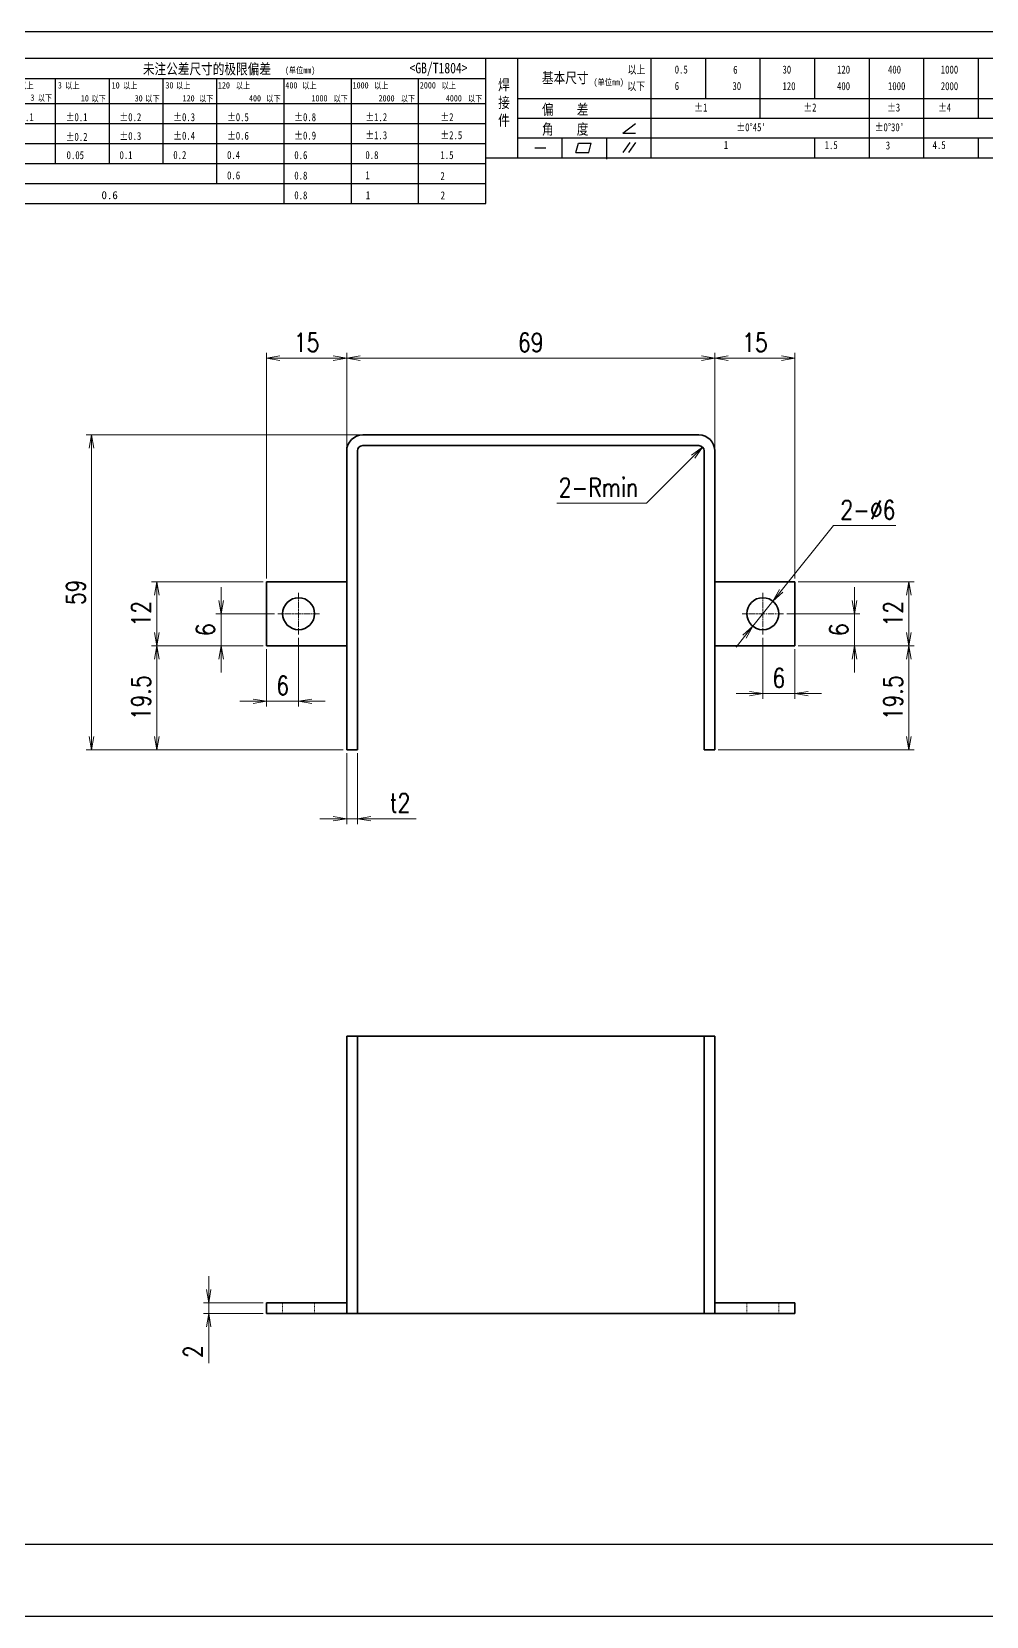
# Model space of a CAD drawing. Header units: millimetres. Extents: x 1201 to 11615, y -7347 to 2683.
# Drawn here: x 1414.3 to 1593.2, y -7347.5 to -7050.5 of the extents above; entities that cross this region are included whole.
import ezdxf

# ---------------------------------------------------------------- set-up
doc = ezdxf.new("R2010")
doc.units = ezdxf.units.MM
doc.linetypes.add('AM_ISO02W050x2', pattern=[3.75, 3, -0.75])
doc.linetypes.add('AM_ISO08W050x2', pattern=[9, 6, -0.75, 1.5, -0.75])
for name, color, linetype, lineweight in [('CENTER', 2, 'AM_ISO08W050x2', 15), ('DIM', 3, 'Continuous', 20), ('DRAWING', 7, 'Continuous', 35), ('HIDDEN', 1, 'AM_ISO02W050x2', 18), ('图框', 7, 'Continuous', 15)]:
    doc.layers.add(name, color=color, linetype=linetype, lineweight=lineweight)
doc.layers.add('图\\M+19E79\\M+195B6\\M+18E9A', color=7, linetype='Continuous')
doc.styles.add('DIM', font='romans.shx', dxfattribs={"width": 0.8, "bigfont": 'bigfont.shx'})
doc.styles.add('国标', font='simfang.ttf', dxfattribs={"width": 0.8})
doc.dimstyles.new('YH 1-1$0', dxfattribs={"dimtxt": 3.5, "dimasz": 2.5, "dimexe": 1, "dimexo": 0.625, "dimgap": 1.2, "dimtad": 1, "dimzin": 9, "dimdsep": 46, "dimtxsty": 'DIM', "dimblk": 'OPEN', "dimcen": 0, "dimclrd": 8, "dimclre": 8, "dimclrt": 2, "dimazin": 2, "dimtfac": 0.5, "dimtmove": 0, "dimatfit": 3, "dimldrblk": 'OPEN', "dimfxl": 0, "dimtolj": 1, "dimlwd": 13, "dimlwe": 13, "dimarcsym": 0})
doc.dimstyles.new('YH 1-1$3', dxfattribs={"dimtxt": 3.5, "dimasz": 2.5, "dimexe": 1, "dimexo": 0.625, "dimgap": 1.2, "dimtad": 1, "dimtoh": 1, "dimzin": 9, "dimdsep": 46, "dimtxsty": 'DIM', "dimblk": 'OPEN', "dimcen": 0, "dimclrd": 8, "dimclre": 8, "dimclrt": 2, "dimazin": 2, "dimtfac": 0.5, "dimtmove": 0, "dimatfit": 3, "dimldrblk": 'OPEN', "dimfxl": 0, "dimtolj": 1, "dimlwd": 13, "dimlwe": 13, "dimarcsym": 0})
doc.dimstyles.new('YH 1-1$4', dxfattribs={"dimtxt": 3.5, "dimasz": 2.5, "dimexe": 1, "dimexo": 0.625, "dimgap": 1.2, "dimtad": 1, "dimtoh": 1, "dimzin": 9, "dimdsep": 46, "dimtxsty": 'DIM', "dimblk": 'OPEN', "dimcen": 0, "dimclrd": 8, "dimclre": 8, "dimclrt": 2, "dimazin": 2, "dimtfac": 0.5, "dimtmove": 0, "dimatfit": 3, "dimldrblk": 'OPEN', "dimfxl": 0, "dimtolj": 1, "dimlwd": 13, "dimlwe": 13, "dimarcsym": 0})

# ---------------------------------------------------------------- blocks, each defined once
blk = doc.blocks.new('GZDEH零件A3图框V01版')
at = {"layer": 'Defpoints', "linetype": 'Continuous'}
for p, q in [((3277.49, -1549.46), (2857.49, -1549.46)), ((2857.49, -1846.46), (3277.49, -1846.46))]:
    blk.add_line(p, q, dxfattribs=at)
at = {"layer": '图\\M+19E79\\M+195B6\\M+18E9A', "linetype": 'Continuous', "lineweight": 30}
for p, q in [((3272.49, -1554.46), (2882.49, -1554.46)), ((2882.49, -1832.96), (3272.49, -1832.96))]:
    blk.add_line(p, q, dxfattribs=at)
at = {"layer": '图\\M+19E79\\M+195B6\\M+18E9A', "color": 9}
for p, q in [((2990.09, -1581.67), (2990.09, -1554.46)), ((2996.09, -1573.08), (2996.09, -1554.46)), ((3021.09, -1561.98), (3021.09, -1554.46)), ((3031.31, -1561.98), (3031.31, -1554.46)), ((3041.53, -1561.98), (3041.53, -1554.46)), ((3051.75, -1561.98), (3051.75, -1554.46)), ((3061.98, -1561.98), (3061.98, -1554.46)), ((3072.2, -1561.98), (3072.2, -1554.46)), ((3082.42, -1561.98), (3082.42, -1554.46)), ((2899.37, -1558.24), (2990.09, -1558.24)), ((2909.45, -1574.17), (2909.45, -1558.24)), ((2919.53, -1574.17), (2919.53, -1558.24)), ((2929.61, -1574.17), (2929.61, -1558.24)), ((2939.69, -1577.92), (2939.69, -1558.24)), ((2952.29, -1581.67), (2952.29, -1558.24)), ((2964.89, -1581.67), (2964.89, -1558.24)), ((2977.49, -1581.67), (2977.49, -1558.24)), ((2996.09, -1561.98), (3113.09, -1561.98)), ((3021.09, -1573.08), (3021.09, -1561.98)), ((3041.53, -1565.68), (3041.53, -1561.98)), ((3061.98, -1573.08), (3061.98, -1561.98)), ((3072.2, -1573.08), (3072.2, -1561.98)), ((3082.42, -1565.68), (3082.42, -1561.98)), ((2882.49, -1562.92), (2990.09, -1562.92)), ((2882.49, -1566.67), (2990.09, -1566.67)), ((2996.09, -1565.68), (3113.09, -1565.68)), ((3015.75, -1568.51), (3018.15, -1566.66)), ((2882.49, -1570.42), (2990.09, -1570.42)), ((2996.09, -1569.38), (3113.09, -1569.38)), ((3004.42, -1573.08), (3004.42, -1569.38)), ((3006.97, -1572.12), (3007.45, -1570.33)), ((3007.45, -1570.33), (3009.86, -1570.33)), ((3009.39, -1572.12), (3009.86, -1570.33)), ((3012.75, -1573.08), (3012.75, -1569.38)), ((3015.75, -1568.51), (3018.15, -1568.51)), ((3015.81, -1572.12), (3017.15, -1570.26)), ((3016.89, -1572.12), (3018.23, -1570.26)), ((3051.75, -1573.08), (3051.75, -1569.38)), ((3082.42, -1573.08), (3082.42, -1569.48)), ((2990.09, -1573.08), (3113.09, -1573.08)), ((2999.26, -1571.23), (3001.32, -1571.23)), ((3006.97, -1572.12), (3009.39, -1572.12)), ((3012.75, -1573.33), (3012.75, -1573.08)), ((2882.49, -1574.17), (2990.09, -1574.17)), ((2882.49, -1577.92), (2990.09, -1577.92)), ((2882.49, -1581.67), (2990.09, -1581.67))]:
    blk.add_line(p, q, dxfattribs=at)
at = {"layer": '图\\M+19E79\\M+195B6\\M+18E9A', "color": 9, "style": '国标', "width": 0.8}
for s, height, p in [('未注公差尺寸的极限偏差', 2, (2925.81, -1557.44)), ('<GB/T1804>', 2, (2975.78, -1557.27)), ('以上', 1.5, (3016.64, -1557.33)), ('0.5', 1.5, (3025.49, -1557.3)), ('6', 1.5, (3036.45, -1557.34)), ('30', 1.5, (3045.69, -1557.31)), ('120', 1.5, (3055.91, -1557.31)), ('400', 1.5, (3065.46, -1557.31)), ('1000', 1.5, (3075.36, -1557.31)), ('30', 1.2, (2930.04, -1560.11)), ('基本尺寸', 2, (3000.6, -1559.1)), ('以下', 1.5, (3016.58, -1560.43)), ('6', 1.5, (3025.49, -1560.38)), ('30', 1.5, (3036.31, -1560.39)), ('120', 1.5, (3045.69, -1560.41)), ('400', 1.5, (3055.91, -1560.41)), ('1000', 1.5, (3065.46, -1560.41)), ('2000', 1.5, (3075.36, -1560.41)), ('±0.1', 1.5, (2901.27, -1566.23)), ('±0.1', 1.5, (2911.35, -1566.23)), ('±0.2', 1.5, (2921.43, -1566.23)), ('±0.3', 1.5, (2931.51, -1566.23)), ('±0.5', 1.5, (2941.59, -1566.23)), ('±0.8', 1.5, (2954.19, -1566.23)), ('±1.2', 1.5, (2967.51, -1566.23)), ('±2', 1.5, (2981.58, -1566.23)), ('偏    差', 2, (3000.6, -1565.04)), ('±1', 1.5, (3029.16, -1564.42)), ('±2', 1.5, (3049.61, -1564.42)), ('±3', 1.5, (3065.3, -1564.42)), ('±4', 1.5, (3074.85, -1564.42)), ('±0.3', 1.5, (2921.43, -1569.77)), ('±0.4', 1.5, (2931.51, -1569.71)), ('±0.6', 1.5, (2941.59, -1569.71)), ('±0.9', 1.5, (2954.19, -1569.68)), ('±1.3', 1.5, (2967.51, -1569.62)), ('±2.5', 1.5, (2981.58, -1569.61)), ('角    度', 2, (3000.6, -1568.74)), ("±0%%D45'", 1.5, (3037.06, -1568.12)), ("±0%%D30'", 1.5, (3062.98, -1568.12)), ('±0.2', 1.5, (2911.35, -1569.92)), ('1', 1.5, (3034.69, -1571.43)), ('1.5', 1.5, (3053.59, -1571.46)), ('3', 1.5, (3065.05, -1571.53)), ('4.5', 1.5, (3073.82, -1571.46)), ('0.1', 1.5, (2921.43, -1573.34)), ('0.2', 1.5, (2931.51, -1573.33)), ('0.4', 1.5, (2941.59, -1573.33)), ('0.6', 1.5, (2954.19, -1573.35)), ('0.8', 1.5, (2967.51, -1573.33)), ('1.5', 1.5, (2981.58, -1573.34)), ('0.6', 1.5, (2941.59, -1577.14)), ('0.8', 1.5, (2954.19, -1577.17)), ('1', 1.5, (2967.51, -1577.12)), ('2', 1.5, (2981.58, -1577.26)), ('0.8', 1.5, (2954.19, -1580.87)), ('1', 1.5, (2967.59, -1580.86)), ('2', 1.5, (2981.62, -1580.89))]:
    blk.add_text(s, height=height, dxfattribs=at).set_placement(p)
at = {"layer": '图\\M+19E79\\M+195B6\\M+18E9A', "color": 9, "lineweight": 15, "style": '国标', "width": 0.8}
for s, p in [('(单位mm)', (2952.44, -1557.27)), ('以上', (2902.64, -1560.16)), ('3', (2909.88, -1560.11)), ('以上', (2911.25, -1560.16)), ('10', (2919.96, -1560.11)), ('以上', (2922.09, -1560.16)), ('以上', (2932.02, -1560.16)), ('120', (2939.88, -1560.11)), ('以上', (2943.21, -1560.16)), ('400', (2952.52, -1560.11)), ('以上', (2955.68, -1560.16)), ('1000', (2965.12, -1560.11)), ('以上', (2969.16, -1560.16)), ('2000', (2977.72, -1560.11)), ('以上', (2981.8, -1560.16)), ('(单位mm)', (3010.27, -1559.51)), ('3', (2904.73, -1562.41)), ('以下', (2906.1, -1562.46)), ('10', (2914.19, -1562.54)), ('以下', (2916.18, -1562.59)), ('30', (2924.27, -1562.54)), ('以下', (2926.26, -1562.59)), ('120', (2933.26, -1562.54)), ('以下', (2936.34, -1562.59)), ('400', (2945.7, -1562.54)), ('以下', (2948.94, -1562.59)), ('1000', (2957.41, -1562.54)), ('以下', (2961.54, -1562.59)), ('2000', (2969.99, -1562.54)), ('以下', (2974.14, -1562.59)), ('4000', (2982.59, -1562.54)), ('以下', (2986.74, -1562.59))]:
    blk.add_text(s, height=1.2, dxfattribs=at).set_placement(p)
at = {"layer": '图\\M+19E79\\M+195B6\\M+18E9A', "color": 9, "lineweight": 13, "style": '国标'}
blk.add_text('0.6', height=1.5, dxfattribs=at).set_placement((2918.05, -1580.85))
at = {"layer": '图\\M+19E79\\M+195B6\\M+18E9A', "color": 9, "insert": (2992.39, -1558.41), "char_height": 2, "width": 3.1877, "attachment_point": 1, "style": '国标'}
blk.add_mtext('焊\\P接\\P件', dxfattribs=at)
at = {"layer": '图\\M+19E79\\M+195B6\\M+18E9A', "color": 9, "insert": (2911.51, -1573.37), "char_height": 1.5, "attachment_point": 7, "style": '国标'}
blk.add_mtext_dynamic_manual_height_columns('0.05', width=5.1982, gutter_width=12.5, heights=[0], dxfattribs=at)
blk = doc.blocks.new('_Open')
at = {"color": 0, "linetype": 'ByBlock', "lineweight": -2}
for p, q in [((-1, 0.17), (0, 0)), ((-1, -0.17), (0, 0)), ((0, 0), (-1, 0))]:
    blk.add_line(p, q, dxfattribs=at)
blk = doc.blocks.new('*D791')
at = {"layer": 'Defpoints', "color": 0, "ltscale": 2, "transparency": 16777216}
for p in [(1473.36, -7111.66), (1473.36, -7129.06), (1458.36, -7153.56)]:
    blk.add_point(p, dxfattribs=at)
at = {"layer": 'DIM', "color": 8, "lineweight": 13, "ltscale": 2, "transparency": 16777216}
for p, q in [((1458.36, -7152.93), (1458.36, -7110.66)), ((1460.86, -7111.66), (1470.86, -7111.66)), ((1473.36, -7128.43), (1473.36, -7110.66))]:
    blk.add_line(p, q, dxfattribs=at)
at = {"layer": 'DIM', "color": 8, "lineweight": 13, "ltscale": 2, "transparency": 16777216, "xscale": 2.5, "yscale": 2.5, "zscale": 2.5, "rotation": 180}
blk.add_blockref('_Open', (1458.36, -7111.66), dxfattribs=at)
at = {"layer": 'DIM', "color": 8, "lineweight": 13, "ltscale": 2, "transparency": 16777216, "xscale": 2.5, "yscale": 2.5, "zscale": 2.5}
blk.add_blockref('_Open', (1473.36, -7111.66), dxfattribs=at)
at = {"layer": 'DIM', "color": 2, "ltscale": 2, "transparency": 16777216, "insert": (1465.86, -7108.71), "char_height": 3.5, "attachment_point": 5, "style": 'DIM'}
blk.add_mtext('\\A1;15', dxfattribs=at)
blk = doc.blocks.new('*D792')
at = {"layer": 'Defpoints', "color": 0, "ltscale": 2, "transparency": 16777216}
for p in [(1542.36, -7111.66), (1473.36, -7129.06), (1542.36, -7129.06)]:
    blk.add_point(p, dxfattribs=at)
at = {"layer": 'DIM', "color": 8, "lineweight": 13, "ltscale": 2, "transparency": 16777216}
for p, q in [((1473.36, -7128.43), (1473.36, -7110.66)), ((1475.86, -7111.66), (1539.86, -7111.66)), ((1542.36, -7128.43), (1542.36, -7110.66))]:
    blk.add_line(p, q, dxfattribs=at)
at = {"layer": 'DIM', "color": 8, "lineweight": 13, "ltscale": 2, "transparency": 16777216, "xscale": 2.5, "yscale": 2.5, "zscale": 2.5, "rotation": 180}
blk.add_blockref('_Open', (1473.36, -7111.66), dxfattribs=at)
at = {"layer": 'DIM', "color": 8, "lineweight": 13, "ltscale": 2, "transparency": 16777216, "xscale": 2.5, "yscale": 2.5, "zscale": 2.5}
blk.add_blockref('_Open', (1542.36, -7111.66), dxfattribs=at)
at = {"layer": 'DIM', "color": 2, "ltscale": 2, "transparency": 16777216, "insert": (1507.86, -7108.71), "char_height": 3.5, "attachment_point": 5, "style": 'DIM'}
blk.add_mtext('\\A1;69', dxfattribs=at)
blk = doc.blocks.new('*D793')
at = {"layer": 'Defpoints', "color": 0, "ltscale": 2, "transparency": 16777216}
for p in [(1557.36, -7111.66), (1542.36, -7129.06), (1557.36, -7153.56)]:
    blk.add_point(p, dxfattribs=at)
at = {"layer": 'DIM', "color": 8, "lineweight": 13, "ltscale": 2, "transparency": 16777216}
for p, q in [((1542.36, -7128.43), (1542.36, -7110.66)), ((1544.86, -7111.66), (1554.86, -7111.66)), ((1557.36, -7152.93), (1557.36, -7110.66))]:
    blk.add_line(p, q, dxfattribs=at)
at = {"layer": 'DIM', "color": 8, "lineweight": 13, "ltscale": 2, "transparency": 16777216, "xscale": 2.5, "yscale": 2.5, "zscale": 2.5, "rotation": 180}
blk.add_blockref('_Open', (1542.36, -7111.66), dxfattribs=at)
at = {"layer": 'DIM', "color": 8, "lineweight": 13, "ltscale": 2, "transparency": 16777216, "xscale": 2.5, "yscale": 2.5, "zscale": 2.5}
blk.add_blockref('_Open', (1557.36, -7111.66), dxfattribs=at)
at = {"layer": 'DIM', "color": 2, "ltscale": 2, "transparency": 16777216, "insert": (1549.86, -7108.71), "char_height": 3.5, "attachment_point": 5, "style": 'DIM'}
blk.add_mtext('\\A1;15', dxfattribs=at)
blk = doc.blocks.new('*D794')
at = {"layer": 'Defpoints', "color": 0, "ltscale": 2, "transparency": 16777216}
for p in [(1458.36, -7153.56), (1437.78, -7165.56), (1458.36, -7165.56)]:
    blk.add_point(p, dxfattribs=at)
at = {"layer": 'DIM', "color": 8, "lineweight": 13, "ltscale": 2, "transparency": 16777216}
for p, q in [((1457.73, -7153.56), (1436.78, -7153.56)), ((1437.78, -7156.06), (1437.78, -7163.06)), ((1457.73, -7165.56), (1436.78, -7165.56))]:
    blk.add_line(p, q, dxfattribs=at)
at = {"layer": 'DIM', "color": 8, "lineweight": 13, "ltscale": 2, "transparency": 16777216, "xscale": 2.5, "yscale": 2.5, "zscale": 2.5}
for p, rotation in [((1437.78, -7153.56), 90), ((1437.78, -7165.56), 270)]:
    blk.add_blockref('_Open', p, dxfattribs=dict(at, rotation=rotation))
at = {"layer": 'DIM', "color": 2, "ltscale": 2, "transparency": 16777216, "insert": (1434.83, -7159.56), "char_height": 3.5, "attachment_point": 5, "rotation": 90, "style": 'DIM'}
blk.add_mtext('\\A1;12', dxfattribs=at)
blk = doc.blocks.new('*D795')
at = {"layer": 'Defpoints', "color": 0, "ltscale": 2, "transparency": 16777216}
for p in [(1425.54, -7126.06), (1476.36, -7126.06), (1473.36, -7185.06)]:
    blk.add_point(p, dxfattribs=at)
at = {"layer": 'DIM', "color": 8, "lineweight": 13, "ltscale": 2, "transparency": 16777216}
for p, q in [((1475.73, -7126.06), (1424.54, -7126.06)), ((1425.54, -7182.56), (1425.54, -7128.56)), ((1472.73, -7185.06), (1424.54, -7185.06))]:
    blk.add_line(p, q, dxfattribs=at)
at = {"layer": 'DIM', "color": 8, "lineweight": 13, "ltscale": 2, "transparency": 16777216, "xscale": 2.5, "yscale": 2.5, "zscale": 2.5}
for p, rotation in [((1425.54, -7126.06), 90), ((1425.54, -7185.06), 270)]:
    blk.add_blockref('_Open', p, dxfattribs=dict(at, rotation=rotation))
at = {"layer": 'DIM', "color": 2, "ltscale": 2, "transparency": 16777216, "insert": (1422.59, -7155.56), "char_height": 3.5, "attachment_point": 5, "rotation": 90, "style": 'DIM'}
blk.add_mtext('\\A1;59', dxfattribs=at)
blk = doc.blocks.new('*D796')
at = {"layer": 'Defpoints', "color": 0, "ltscale": 2, "transparency": 16777216}
for p in [(1458.36, -7165.56), (1437.78, -7185.06), (1473.36, -7185.06)]:
    blk.add_point(p, dxfattribs=at)
at = {"layer": 'DIM', "color": 8, "lineweight": 13, "ltscale": 2, "transparency": 16777216}
for p, q in [((1457.73, -7165.56), (1436.78, -7165.56)), ((1437.78, -7168.06), (1437.78, -7182.56)), ((1472.73, -7185.06), (1436.78, -7185.06))]:
    blk.add_line(p, q, dxfattribs=at)
at = {"layer": 'DIM', "color": 8, "lineweight": 13, "ltscale": 2, "transparency": 16777216, "xscale": 2.5, "yscale": 2.5, "zscale": 2.5}
for p, rotation in [((1437.78, -7165.56), 90), ((1437.78, -7185.06), 270)]:
    blk.add_blockref('_Open', p, dxfattribs=dict(at, rotation=rotation))
at = {"layer": 'DIM', "color": 2, "ltscale": 2, "transparency": 16777216, "insert": (1434.83, -7175.31), "char_height": 3.5, "attachment_point": 5, "rotation": 90, "style": 'DIM'}
blk.add_mtext('\\A1;19.5', dxfattribs=at)
blk = doc.blocks.new('*D797')
at = {"layer": 'Defpoints', "color": 0, "ltscale": 2, "transparency": 16777216}
for p in [(1460.46, -7159.56), (1449.85, -7165.56), (1458.36, -7165.56)]:
    blk.add_point(p, dxfattribs=at)
at = {"layer": 'DIM', "color": 8, "lineweight": 13, "ltscale": 2, "transparency": 16777216}
for p, q in [((1449.85, -7157.06), (1449.85, -7154.56)), ((1459.83, -7159.56), (1448.85, -7159.56)), ((1449.85, -7159.56), (1449.85, -7165.56)), ((1457.73, -7165.56), (1448.85, -7165.56)), ((1449.85, -7168.06), (1449.85, -7170.56))]:
    blk.add_line(p, q, dxfattribs=at)
at = {"layer": 'DIM', "color": 8, "lineweight": 13, "ltscale": 2, "transparency": 16777216, "xscale": 2.5, "yscale": 2.5, "zscale": 2.5}
for p, rotation in [((1449.85, -7159.56), 270), ((1449.85, -7165.56), 90)]:
    blk.add_blockref('_Open', p, dxfattribs=dict(at, rotation=rotation))
at = {"layer": 'DIM', "color": 2, "ltscale": 2, "transparency": 16777216, "insert": (1446.9, -7162.56), "char_height": 3.5, "attachment_point": 5, "rotation": 90, "style": 'DIM'}
blk.add_mtext('\\A1;6', dxfattribs=at)
blk = doc.blocks.new('*D798')
at = {"layer": 'Defpoints', "color": 0, "ltscale": 2, "transparency": 16777216}
for p in [(1464.36, -7163.46), (1458.36, -7165.56), (1458.36, -7175.97)]:
    blk.add_point(p, dxfattribs=at)
at = {"layer": 'DIM', "color": 8, "lineweight": 13, "ltscale": 2, "transparency": 16777216}
for p, q in [((1458.36, -7166.18), (1458.36, -7176.97)), ((1464.36, -7164.08), (1464.36, -7176.97)), ((1455.86, -7175.97), (1453.36, -7175.97)), ((1464.36, -7175.97), (1458.36, -7175.97)), ((1466.86, -7175.97), (1469.36, -7175.97))]:
    blk.add_line(p, q, dxfattribs=at)
at = {"layer": 'DIM', "color": 8, "lineweight": 13, "ltscale": 2, "transparency": 16777216, "xscale": 2.5, "yscale": 2.5, "zscale": 2.5}
blk.add_blockref('_Open', (1458.36, -7175.97), dxfattribs=at)
at = {"layer": 'DIM', "color": 8, "lineweight": 13, "ltscale": 2, "transparency": 16777216, "xscale": 2.5, "yscale": 2.5, "zscale": 2.5, "rotation": 180}
blk.add_blockref('_Open', (1464.36, -7175.97), dxfattribs=at)
at = {"layer": 'DIM', "color": 2, "ltscale": 2, "transparency": 16777216, "insert": (1461.36, -7173.02), "char_height": 3.5, "attachment_point": 5, "style": 'DIM'}
blk.add_mtext('\\A1;6', dxfattribs=at)
blk = doc.blocks.new('*D799')
at = {"layer": 'Defpoints', "color": 0, "ltscale": 2, "transparency": 16777216}
for p in [(1557.36, -7165.56), (1542.36, -7185.06), (1578.72, -7185.06)]:
    blk.add_point(p, dxfattribs=at)
at = {"layer": 'DIM', "color": 8, "lineweight": 13, "ltscale": 2, "transparency": 16777216}
for p, q in [((1557.98, -7165.56), (1579.72, -7165.56)), ((1578.72, -7168.06), (1578.72, -7182.56)), ((1542.98, -7185.06), (1579.72, -7185.06))]:
    blk.add_line(p, q, dxfattribs=at)
at = {"layer": 'DIM', "color": 8, "lineweight": 13, "ltscale": 2, "transparency": 16777216, "xscale": 2.5, "yscale": 2.5, "zscale": 2.5}
for p, rotation in [((1578.72, -7165.56), 90), ((1578.72, -7185.06), 270)]:
    blk.add_blockref('_Open', p, dxfattribs=dict(at, rotation=rotation))
at = {"layer": 'DIM', "color": 2, "ltscale": 2, "transparency": 16777216, "insert": (1575.77, -7175.31), "char_height": 3.5, "attachment_point": 5, "rotation": 90, "style": 'DIM'}
blk.add_mtext('\\A1;19.5', dxfattribs=at)
blk = doc.blocks.new('*D800')
at = {"layer": 'Defpoints', "color": 0, "ltscale": 2, "transparency": 16777216}
for p in [(1555.26, -7159.56), (1557.36, -7165.56), (1568.55, -7165.56)]:
    blk.add_point(p, dxfattribs=at)
at = {"layer": 'DIM', "color": 8, "lineweight": 13, "ltscale": 2, "transparency": 16777216}
for p, q in [((1568.55, -7157.06), (1568.55, -7154.56)), ((1555.88, -7159.56), (1569.55, -7159.56)), ((1568.55, -7159.56), (1568.55, -7165.56)), ((1557.98, -7165.56), (1569.55, -7165.56)), ((1568.55, -7168.06), (1568.55, -7170.56))]:
    blk.add_line(p, q, dxfattribs=at)
at = {"layer": 'DIM', "color": 8, "lineweight": 13, "ltscale": 2, "transparency": 16777216, "xscale": 2.5, "yscale": 2.5, "zscale": 2.5}
for p, rotation in [((1568.55, -7159.56), 270), ((1568.55, -7165.56), 90)]:
    blk.add_blockref('_Open', p, dxfattribs=dict(at, rotation=rotation))
at = {"layer": 'DIM', "color": 2, "ltscale": 2, "transparency": 16777216, "insert": (1565.6, -7162.56), "char_height": 3.5, "attachment_point": 5, "rotation": 90, "style": 'DIM'}
blk.add_mtext('\\A1;6', dxfattribs=at)
blk = doc.blocks.new('*D801')
at = {"layer": 'Defpoints', "color": 0, "ltscale": 2, "transparency": 16777216}
for p in [(1557.36, -7153.56), (1578.72, -7153.56), (1557.36, -7165.56)]:
    blk.add_point(p, dxfattribs=at)
at = {"layer": 'DIM', "color": 8, "lineweight": 13, "ltscale": 2, "transparency": 16777216}
for p, q in [((1557.98, -7153.56), (1579.72, -7153.56)), ((1578.72, -7163.06), (1578.72, -7156.06)), ((1557.98, -7165.56), (1579.72, -7165.56))]:
    blk.add_line(p, q, dxfattribs=at)
at = {"layer": 'DIM', "color": 8, "lineweight": 13, "ltscale": 2, "transparency": 16777216, "xscale": 2.5, "yscale": 2.5, "zscale": 2.5}
for p, rotation in [((1578.72, -7153.56), 90), ((1578.72, -7165.56), 270)]:
    blk.add_blockref('_Open', p, dxfattribs=dict(at, rotation=rotation))
at = {"layer": 'DIM', "color": 2, "ltscale": 2, "transparency": 16777216, "insert": (1575.77, -7159.56), "char_height": 3.5, "attachment_point": 5, "rotation": 90, "style": 'DIM'}
blk.add_mtext('\\A1;12', dxfattribs=at)
blk = doc.blocks.new('*D802')
at = {"layer": 'Defpoints', "color": 0, "ltscale": 2, "transparency": 16777216}
for p in [(1551.36, -7163.46), (1557.36, -7165.56), (1557.36, -7174.54)]:
    blk.add_point(p, dxfattribs=at)
at = {"layer": 'DIM', "color": 8, "lineweight": 13, "ltscale": 2, "transparency": 16777216}
for p, q in [((1551.36, -7164.08), (1551.36, -7175.54)), ((1557.36, -7166.18), (1557.36, -7175.54)), ((1548.86, -7174.54), (1546.36, -7174.54)), ((1551.36, -7174.54), (1557.36, -7174.54)), ((1559.86, -7174.54), (1562.36, -7174.54))]:
    blk.add_line(p, q, dxfattribs=at)
at = {"layer": 'DIM', "color": 8, "lineweight": 13, "ltscale": 2, "transparency": 16777216, "xscale": 2.5, "yscale": 2.5, "zscale": 2.5}
blk.add_blockref('_Open', (1551.36, -7174.54), dxfattribs=at)
at = {"layer": 'DIM', "color": 8, "lineweight": 13, "ltscale": 2, "transparency": 16777216, "xscale": 2.5, "yscale": 2.5, "zscale": 2.5, "rotation": 180}
blk.add_blockref('_Open', (1557.36, -7174.54), dxfattribs=at)
at = {"layer": 'DIM', "color": 2, "ltscale": 2, "transparency": 16777216, "insert": (1554.36, -7171.59), "char_height": 3.5, "attachment_point": 5, "style": 'DIM'}
blk.add_mtext('\\A1;6', dxfattribs=at)
blk = doc.blocks.new('*D803')
at = {"layer": 'Defpoints', "color": 0, "ltscale": 2, "transparency": 16777216}
for p in [(1473.36, -7185.06), (1475.36, -7185.06), (1475.36, -7197.98)]:
    blk.add_point(p, dxfattribs=at)
at = {"layer": 'DIM', "color": 8, "lineweight": 13, "ltscale": 2, "transparency": 16777216}
for p, q in [((1473.36, -7185.68), (1473.36, -7198.98)), ((1475.36, -7185.68), (1475.36, -7198.98)), ((1470.86, -7197.98), (1468.36, -7197.98)), ((1473.36, -7197.98), (1475.36, -7197.98)), ((1477.86, -7197.98), (1486.36, -7197.98))]:
    blk.add_line(p, q, dxfattribs=at)
at = {"layer": 'DIM', "color": 8, "lineweight": 13, "ltscale": 2, "transparency": 16777216, "xscale": 2.5, "yscale": 2.5, "zscale": 2.5}
blk.add_blockref('_Open', (1473.36, -7197.98), dxfattribs=at)
at = {"layer": 'DIM', "color": 8, "lineweight": 13, "ltscale": 2, "transparency": 16777216, "xscale": 2.5, "yscale": 2.5, "zscale": 2.5, "rotation": 180}
blk.add_blockref('_Open', (1475.36, -7197.98), dxfattribs=at)
at = {"layer": 'DIM', "color": 2, "ltscale": 2, "transparency": 16777216, "insert": (1483.36, -7195.03), "char_height": 3.5, "attachment_point": 5, "style": 'DIM'}
blk.add_mtext('\\A1;t2', dxfattribs=at)
blk = doc.blocks.new('*D804')
at = {"layer": 'Defpoints', "color": 0, "ltscale": 2, "transparency": 16777216}
for p in [(1539.36, -7129.06), (1540.07, -7128.35)]:
    blk.add_point(p, dxfattribs=at)
at = {"layer": 'DIM', "color": 8, "lineweight": 13, "ltscale": 2, "transparency": 16777216}
for p, q in [((1529.55, -7138.83), (1538.3, -7130.12)), ((1512.75, -7138.83), (1529.55, -7138.83))]:
    blk.add_line(p, q, dxfattribs=at)
at = {"layer": 'DIM', "color": 8, "lineweight": 13, "ltscale": 2, "transparency": 16777216, "xscale": 2.5, "yscale": 2.5, "zscale": 2.5, "rotation": 44.88212914127383}
blk.add_blockref('_Open', (1540.07, -7128.35), dxfattribs=at)
at = {"layer": 'DIM', "color": 2, "ltscale": 2, "transparency": 16777216, "insert": (1520.55, -7135.88), "char_height": 3.5, "attachment_point": 5, "style": 'DIM'}
blk.add_mtext('\\A1;{\\Fromans,bigfont|c134;2-Rmin}', dxfattribs=at)
blk = doc.blocks.new('*D805')
at = {"layer": 'Defpoints', "color": 0, "ltscale": 2, "transparency": 16777216}
for p in [(1553.23, -7157.22), (1549.49, -7161.9)]:
    blk.add_point(p, dxfattribs=at)
at = {"layer": 'DIM', "color": 8, "lineweight": 13, "ltscale": 2, "transparency": 16777216}
for p, q in [((1564.59, -7143.03), (1554.8, -7155.26)), ((1576.32, -7143.03), (1564.59, -7143.03)), ((1549.49, -7161.9), (1553.23, -7157.22)), ((1547.92, -7163.85), (1546.36, -7165.8))]:
    blk.add_line(p, q, dxfattribs=at)
at = {"layer": 'DIM', "color": 8, "lineweight": 13, "ltscale": 2, "transparency": 16777216, "xscale": 2.5, "yscale": 2.5, "zscale": 2.5}
for p, rotation in [((1553.23, -7157.22), 231.3263742189685), ((1549.49, -7161.9), 51.32637421896849)]:
    blk.add_blockref('_Open', p, dxfattribs=dict(at, rotation=rotation))
at = {"layer": 'DIM', "color": 2, "ltscale": 2, "transparency": 16777216, "insert": (1571.06, -7140.08), "char_height": 3.5, "attachment_point": 5, "style": 'DIM'}
blk.add_mtext('\\A1;2-%%c6', dxfattribs=at)
blk = doc.blocks.new('*D806')
at = {"layer": 'Defpoints', "color": 0, "ltscale": 2, "transparency": 16777216}
for p in [(1447.5, -7290.74), (1458.36, -7288.74), (1458.36, -7290.74)]:
    blk.add_point(p, dxfattribs=at)
at = {"layer": 'DIM', "color": 8, "lineweight": 13, "ltscale": 2, "transparency": 16777216}
for p, q in [((1447.5, -7286.24), (1447.5, -7283.74)), ((1457.73, -7288.74), (1446.5, -7288.74)), ((1457.73, -7290.74), (1446.5, -7290.74)), ((1447.5, -7288.74), (1447.5, -7290.74)), ((1447.5, -7293.24), (1447.5, -7300.01))]:
    blk.add_line(p, q, dxfattribs=at)
at = {"layer": 'DIM', "color": 8, "lineweight": 13, "ltscale": 2, "transparency": 16777216, "xscale": 2.5, "yscale": 2.5, "zscale": 2.5}
for p, rotation in [((1447.5, -7288.74), 270), ((1447.5, -7290.74), 90)]:
    blk.add_blockref('_Open', p, dxfattribs=dict(at, rotation=rotation))
at = {"layer": 'DIM', "color": 2, "ltscale": 2, "transparency": 16777216, "insert": (1444.55, -7297.88), "char_height": 3.5, "attachment_point": 5, "rotation": 90, "style": 'DIM'}
blk.add_mtext('\\A1;2', dxfattribs=at)

msp = doc.modelspace()

# ---------------------------------------------------------------- linework, layer by layer
msp.add_line((1201.092, -7347.472), (10120.957, -7347.472))
at = {"layer": 'CENTER', "ltscale": 0.195}
for p, q in [((1464.36, -7155.658), (1464.36, -7163.458)), ((1551.36, -7155.658), (1551.36, -7163.458)), ((1468.26, -7159.558), (1460.46, -7159.558)), ((1555.26, -7159.558), (1547.46, -7159.558))]:
    msp.add_line(p, q, dxfattribs=at)
at = {"layer": 'DRAWING', "lineweight": 35}
for p, q in [((1539.36, -7126.058), (1476.36, -7126.058)), ((1473.36, -7182.058), (1473.36, -7129.058)), ((1475.36, -7182.058), (1475.36, -7129.058)), ((1476.36, -7128.058), (1539.36, -7128.058)), ((1540.36, -7182.058), (1540.36, -7129.058)), ((1542.36, -7182.058), (1542.36, -7129.058)), ((1476.36, -7238.744), (1539.36, -7238.744)), ((1473.36, -7241.744), (1473.36, -7290.744)), ((1475.36, -7241.744), (1475.36, -7290.744)), ((1540.36, -7241.744), (1540.36, -7290.744)), ((1542.36, -7241.744), (1542.36, -7290.744)), ((1476.36, -7290.744), (1539.36, -7290.744))]:
    msp.add_line(p, q, dxfattribs=at)
at = {"layer": 'DRAWING', "lineweight": 35, "ltscale": 0.375}
for p, q in [((1473.36, -7153.558), (1458.36, -7153.558)), ((1542.36, -7153.558), (1557.36, -7153.558)), ((1473.36, -7165.558), (1458.36, -7165.558)), ((1542.36, -7165.558), (1557.36, -7165.558)), ((1473.36, -7288.744), (1458.36, -7288.744)), ((1473.36, -7290.744), (1458.36, -7290.744)), ((1542.36, -7288.744), (1557.36, -7288.744)), ((1542.36, -7290.744), (1557.36, -7290.744))]:
    msp.add_line(p, q, dxfattribs=at)
at = {"layer": 'DRAWING', "lineweight": 35, "ltscale": 0.3}
for p, q in [((1458.36, -7153.558), (1458.36, -7165.558)), ((1557.36, -7165.558), (1557.36, -7153.558))]:
    msp.add_line(p, q, dxfattribs=at)
at = {"layer": 'DRAWING', "lineweight": 35, "ltscale": 0.075}
for p, q in [((1473.36, -7182.058), (1473.36, -7185.058)), ((1475.36, -7185.058), (1475.36, -7182.058)), ((1540.36, -7182.058), (1540.36, -7185.058)), ((1542.36, -7185.058), (1542.36, -7182.058)), ((1473.36, -7238.744), (1473.36, -7241.744)), ((1475.36, -7241.744), (1475.36, -7238.744)), ((1540.36, -7238.744), (1540.36, -7241.744)), ((1542.36, -7241.744), (1542.36, -7238.744))]:
    msp.add_line(p, q, dxfattribs=at)
at = {"layer": 'DRAWING', "lineweight": 35, "ltscale": 0.05}
for p, q in [((1473.36, -7185.058), (1475.36, -7185.058)), ((1540.36, -7185.058), (1542.36, -7185.058)), ((1473.36, -7238.744), (1475.36, -7238.744)), ((1540.36, -7238.744), (1542.36, -7238.744)), ((1458.36, -7288.744), (1458.36, -7290.744)), ((1475.36, -7290.744), (1473.36, -7290.744)), ((1542.36, -7290.744), (1540.36, -7290.744)), ((1557.36, -7290.744), (1557.36, -7288.744))]:
    msp.add_line(p, q, dxfattribs=at)
at = {"layer": 'DRAWING', "lineweight": 35, "ltscale": 0.025}
for p, q in [((1476.36, -7238.744), (1475.36, -7238.744)), ((1540.36, -7238.744), (1539.36, -7238.744)), ((1476.36, -7290.744), (1475.36, -7290.744)), ((1540.36, -7290.744), (1539.36, -7290.744))]:
    msp.add_line(p, q, dxfattribs=at)
at = {"layer": 'DRAWING', "lineweight": 35}
for centre in [(1464.36, -7159.558), (1551.36, -7159.558)]:
    msp.add_circle(centre, 3, dxfattribs=at)
for centre, radius, start, end in [((1476.36, -7129.058), 3, 90, 180), ((1539.36, -7129.058), 3, 0.00013, 89.99987), ((1476.36, -7129.058), 1, 90, 180), ((1539.36, -7129.058), 1, 0, 90)]:
    msp.add_arc(centre, radius, start, end, dxfattribs=at)
at = {"layer": 'HIDDEN', "ltscale": 0.05}
for p, q in [((1461.36, -7290.744), (1461.36, -7288.744)), ((1467.36, -7290.744), (1467.36, -7288.744)), ((1548.36, -7290.744), (1548.36, -7288.744)), ((1554.36, -7290.744), (1554.36, -7288.744))]:
    msp.add_line(p, q, dxfattribs=at)

# ---------------------------------------------------------------- block references
at = {"layer": '图框'}
msp.add_blockref('GZDEH零件A3图框V01版', (-1490.645, -5501.011), dxfattribs=at)

# ---------------------------------------------------------------- dimensions: what is measured, and where the dimension line sits
at = {"layer": 'DIM', "ltscale": 2}
for base, p1, p2, picture, middle in [((1473.36, -7111.655), (1458.36, -7153.558), (1473.36, -7129.058), '*D791', (1465.86, -7108.705)), ((1542.36, -7111.655), (1473.36, -7129.058), (1542.36, -7129.058), '*D792', (1507.86, -7108.705)), ((1557.36, -7111.655), (1542.36, -7129.058), (1557.36, -7153.558), '*D793', (1549.86, -7108.705)), ((1458.36, -7175.973), (1464.36, -7163.458), (1458.36, -7165.558), '*D798', (1461.36, -7173.023)), ((1557.36, -7174.544), (1551.36, -7163.458), (1557.36, -7165.558), '*D802', (1554.36, -7171.594))]:
    dim = msp.add_linear_dim(base=base, p1=p1, p2=p2, dimstyle='YH 1-1$0', dxfattribs=at)
    dim.commit()
    dim.dimension.update_dxf_attribs({"geometry": picture, "text_midpoint": middle})
for base, p1, p2, picture, middle in [((1425.541, -7126.058), (1473.36, -7185.058), (1476.36, -7126.058), '*D795', (1422.591, -7155.558)), ((1437.784, -7165.558), (1458.36, -7153.558), (1458.36, -7165.558), '*D794', (1434.834, -7159.558)), ((1449.853, -7165.558), (1460.46, -7159.558), (1458.36, -7165.558), '*D797', (1446.903, -7162.558)), ((1568.546, -7165.558), (1555.26, -7159.558), (1557.36, -7165.558), '*D800', (1565.596, -7162.558)), ((1578.725, -7153.558), (1557.36, -7165.558), (1557.36, -7153.558), '*D801', (1575.775, -7159.558)), ((1437.784, -7185.058), (1458.36, -7165.558), (1473.36, -7185.058), '*D796', (1434.834, -7175.308)), ((1578.725, -7185.058), (1557.36, -7165.558), (1542.36, -7185.058), '*D799', (1575.775, -7175.308)), ((1447.502, -7290.744), (1458.36, -7288.744), (1458.36, -7290.744), '*D806', (1444.552, -7297.877))]:
    dim = msp.add_linear_dim(base=base, p1=p1, p2=p2, angle=90, dimstyle='YH 1-1$0', dxfattribs=at)
    dim.commit()
    dim.dimension.update_dxf_attribs({"geometry": picture, "text_midpoint": middle})
dim = msp.add_radius_dim(center=(1539.36, -7129.058), mpoint=(1540.068, -7128.353), text='{\\Fromans,bigfont|c134;2-Rmin}', dimstyle='YH 1-1$4', override={"dimtmove": 1}, dxfattribs=at)
dim.commit()
dim.dimension.update_dxf_attribs({"geometry": '*D804', "text_midpoint": (1529.55, -7138.828), "dimtype": 164})
dim = msp.add_diameter_dim_2p(p1=(1549.485, -7161.9), p2=(1553.235, -7157.216), dimstyle='YH 1-1$3', override={"dimpost": '2-%%c<>'}, dxfattribs=at)
dim.commit()
dim.dimension.update_dxf_attribs({"geometry": '*D805', "text_midpoint": (1571.056, -7143.029), "dimtype": 163})
dim = msp.add_linear_dim(base=(1475.36, -7197.977), p1=(1473.36, -7185.058), p2=(1475.36, -7185.058), dimstyle='YH 1-1$0', override={"dimpost": 't<>'}, dxfattribs=at)
dim.commit()
dim.dimension.update_dxf_attribs({"geometry": '*D803', "text_midpoint": (1483.36, -7195.027)})

doc.saveas('drawing.dxf')
